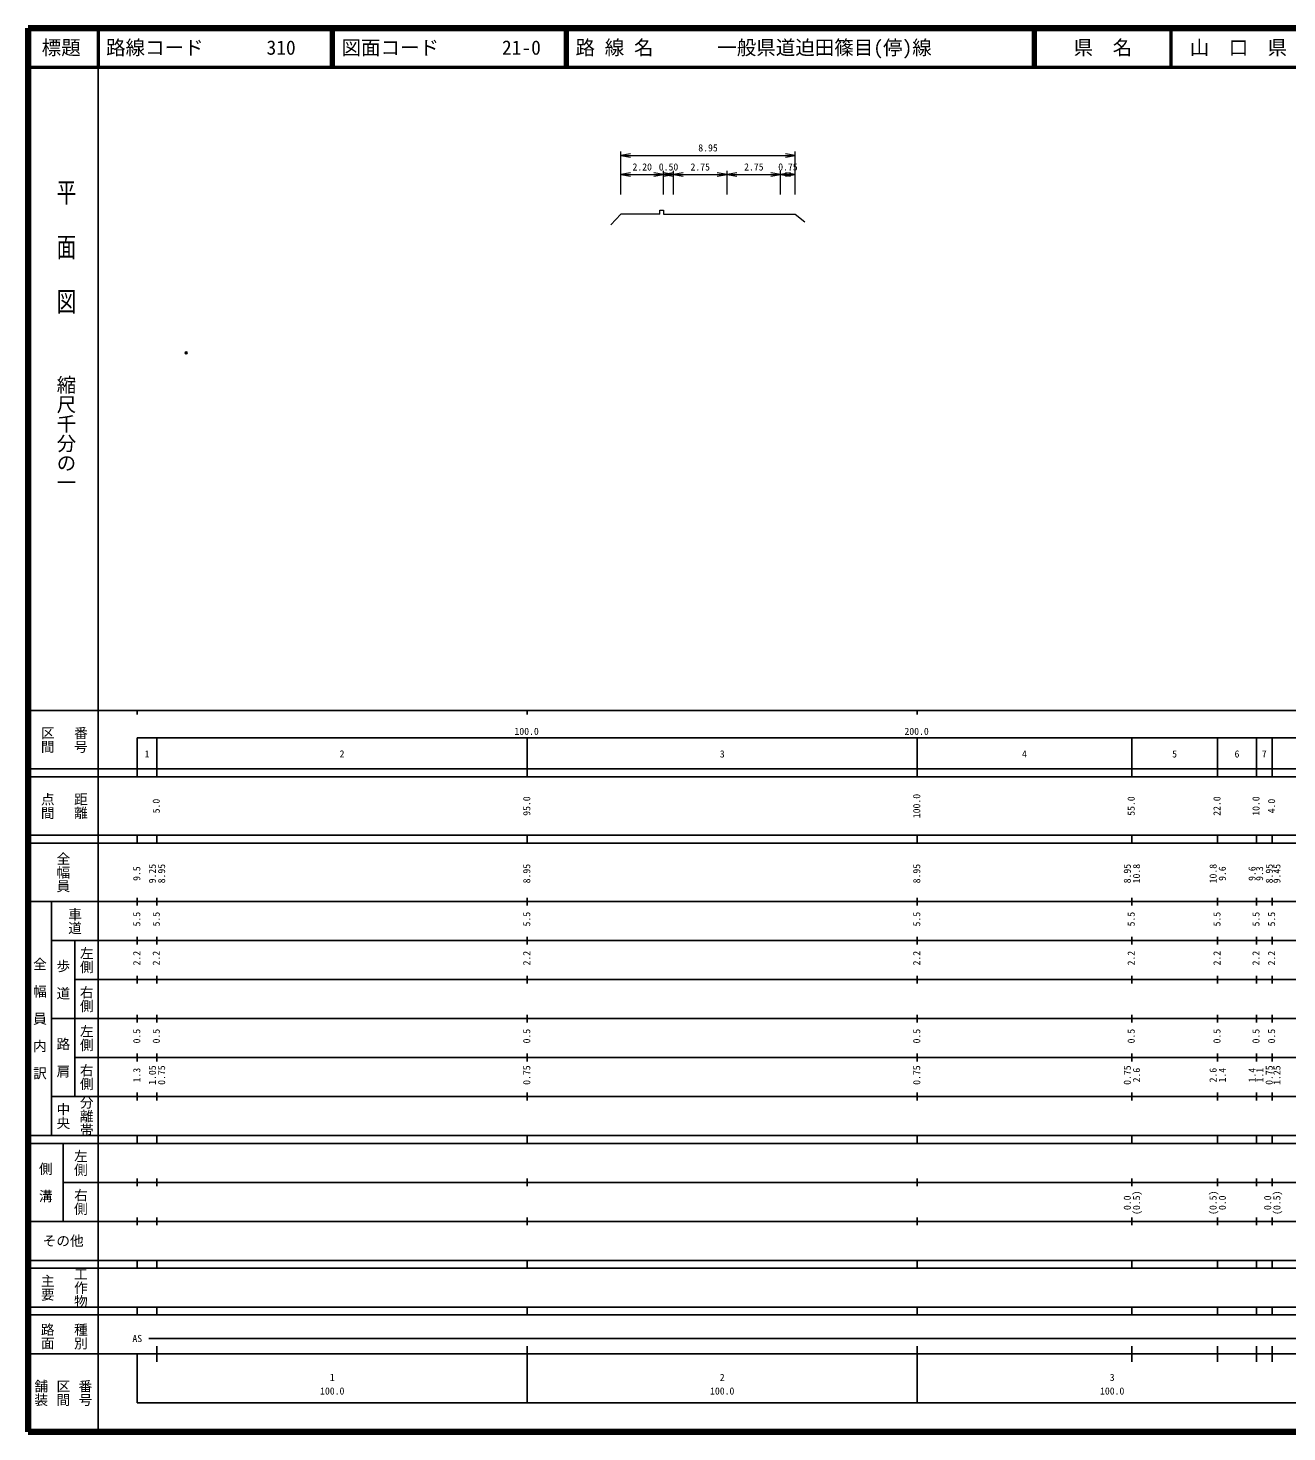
# Model space of a CAD drawing. Units: millimetres on the paper, with parts at other scales. Extents: x 40 to 680, y 20 to 380.
# Drawn here: x 40 to 362.8, y 20 to 380 of the extents above; entities that cross this region are included whole.
import ezdxf
from ezdxf.enums import TextEntityAlignment as Align

# ---------------------------------------------------------------- set-up
doc = ezdxf.new("R2010")
doc.units = ezdxf.units.MM
doc.header["$PDMODE"] = 32
doc.header["$PDSIZE"] = 0.5
for name, color, linetype, lineweight in [('M-BGD', 7, 'Continuous', 13), ('M-TTL', 2, 'Continuous', 140), ('M-TTL-BAND', 7, 'Continuous', 25), ('M-TTL-LINE', 7, 'Continuous', 50)]:
    doc.layers.add(name, color=color, linetype=linetype, lineweight=lineweight)
doc.layers.add('M-OTRS', color=6, linetype='Continuous')
doc.layers.add('M-TTL-TXT', color=7, linetype='Continuous')
doc.styles.add('@ＭＳ ゴシック', font='')
doc.styles.add('ＭＳ ゴシック', font='')
doc.styles.get('@ＭＳ ゴシック').set_extended_font_data('@MS Gothic')
doc.styles.get('ＭＳ ゴシック').set_extended_font_data('MS Gothic')

# ---------------------------------------------------------------- blocks, each defined once
blk = doc.blocks.new('open_arrow')
at = {"color": 0, "linetype": 'Continuous', "lineweight": -2}
blk.add_lwpolyline([(7.5, 1.25), (0, 0), (7.5, -1.25)], dxfattribs=at)

msp = doc.modelspace()

# ---------------------------------------------------------------- linework, layer by layer
at = {"layer": 'M-BGD'}
for p, q in [((191.981, 342.283), (191.981, 348.324)), ((191.981, 347.324), (236.731, 347.324)), ((236.731, 342.283), (236.731, 348.324)), ((191.981, 337.283), (191.981, 343.427)), ((191.981, 342.427), (202.981, 342.427)), ((202.981, 337.283), (202.981, 343.427)), ((202.981, 342.427), (205.481, 342.427)), ((205.481, 337.283), (205.481, 343.427)), ((205.481, 342.427), (219.231, 342.427)), ((219.231, 337.283), (219.231, 343.427)), ((219.231, 342.427), (232.981, 342.427)), ((232.981, 337.283), (232.981, 343.427)), ((232.981, 342.427), (236.731, 342.427)), ((236.731, 337.283), (236.731, 343.427)), ((191.981, 332.283), (189.469, 329.509)), ((201.981, 332.283), (191.981, 332.283)), ((201.981, 332.283), (201.981, 333.283)), ((201.981, 333.283), (202.981, 333.283)), ((202.981, 333.283), (202.981, 332.283)), ((202.981, 332.283), (205.481, 332.283)), ((205.481, 332.283), (219.231, 332.283)), ((219.231, 332.283), (232.981, 332.283)), ((232.981, 332.283), (236.731, 332.283)), ((236.731, 332.283), (239.152, 330.314))]:
    msp.add_line(p, q, dxfattribs=at)
at = {"layer": 'M-OTRS'}
msp.add_point((80.569, 296.696), dxfattribs=at)
at = {"layer": 'M-TTL'}
for p, q in [((40, 380), (40, 20)), ((680, 380), (40, 380)), ((40, 20), (680, 20))]:
    msp.add_line(p, q, dxfattribs=at)
at = {"layer": 'M-TTL-BAND'}
for p, q in [((58, 370), (58, 20)), ((40, 205), (579, 205)), ((68, 205), (68, 204)), ((168, 205), (168, 204)), ((268, 205), (268, 204)), ((68, 198), (579, 198)), ((68, 198), (68, 188)), ((73, 188), (73, 198)), ((168, 188), (168, 198)), ((268, 188), (268, 198)), ((323, 188), (323, 198)), ((345, 188), (345, 198)), ((355, 188), (355, 198)), ((359, 188), (359, 198)), ((40, 190), (579, 190)), ((40, 188), (579, 188)), ((40, 173), (579, 173)), ((68, 171), (68, 173)), ((73, 171), (73, 173)), ((168, 171), (168, 173)), ((268, 171), (268, 173)), ((323, 171), (323, 173)), ((345, 171), (345, 173)), ((355, 171), (355, 173)), ((359, 171), (359, 173)), ((40, 171), (579, 171)), ((40, 156), (579, 156)), ((46, 96), (46, 156)), ((68, 155), (68, 157)), ((73, 155), (73, 157)), ((168, 155), (168, 157)), ((268, 155), (268, 157)), ((323, 155), (323, 157)), ((345, 155), (345, 157)), ((355, 155), (355, 157)), ((359, 155), (359, 157)), ((46, 146), (579, 146)), ((52, 146), (52, 106)), ((68, 145), (68, 147)), ((73, 145), (73, 147)), ((168, 145), (168, 147)), ((268, 145), (268, 147)), ((323, 145), (323, 147)), ((345, 145), (345, 147)), ((355, 145), (355, 147)), ((359, 145), (359, 147)), ((68, 135), (68, 137)), ((73, 135), (73, 137)), ((168, 135), (168, 137)), ((268, 135), (268, 137)), ((323, 135), (323, 137)), ((345, 135), (345, 137)), ((355, 135), (355, 137)), ((359, 135), (359, 137)), ((52, 136), (579, 136)), ((46, 126), (579, 126)), ((68, 125), (68, 127)), ((73, 125), (73, 127)), ((168, 125), (168, 127)), ((268, 125), (268, 127)), ((323, 125), (323, 127)), ((345, 125), (345, 127)), ((355, 125), (355, 127)), ((359, 125), (359, 127)), ((52, 116), (579, 116)), ((68, 115), (68, 117)), ((73, 115), (73, 117)), ((168, 115), (168, 117)), ((268, 115), (268, 117)), ((323, 115), (323, 117)), ((345, 115), (345, 117)), ((355, 115), (355, 117)), ((359, 115), (359, 117)), ((46, 106), (579, 106)), ((68, 105), (68, 107)), ((73, 105), (73, 107)), ((168, 105), (168, 107)), ((268, 105), (268, 107)), ((323, 105), (323, 107)), ((345, 105), (345, 107)), ((355, 105), (355, 107)), ((359, 105), (359, 107)), ((40, 96), (579, 96)), ((40, 94), (579, 94)), ((49, 94), (49, 74)), ((68, 94), (68, 96)), ((73, 94), (73, 96)), ((168, 94), (168, 96)), ((268, 94), (268, 96)), ((323, 94), (323, 96)), ((345, 94), (345, 96)), ((355, 94), (355, 96)), ((359, 94), (359, 96)), ((49, 84), (579, 84)), ((68, 83), (68, 85)), ((73, 83), (73, 85)), ((168, 83), (168, 85)), ((268, 83), (268, 85)), ((323, 83), (323, 85)), ((345, 83), (345, 85)), ((355, 83), (355, 85)), ((359, 83), (359, 85)), ((40, 74), (579, 74)), ((68, 73), (68, 75)), ((73, 73), (73, 75)), ((168, 73), (168, 75)), ((268, 73), (268, 75)), ((323, 73), (323, 75)), ((345, 73), (345, 75)), ((355, 73), (355, 75)), ((359, 73), (359, 75)), ((40, 64), (579, 64)), ((40, 62), (579, 62)), ((68, 62), (68, 64)), ((73, 62), (73, 64)), ((168, 62), (168, 64)), ((268, 62), (268, 64)), ((323, 62), (323, 64)), ((345, 62), (345, 64)), ((355, 62), (355, 64)), ((359, 62), (359, 64)), ((40, 52), (579, 52)), ((68, 50), (68, 52)), ((73, 50), (73, 52)), ((168, 50), (168, 52)), ((268, 50), (268, 52)), ((323, 50), (323, 52)), ((345, 50), (345, 52)), ((355, 50), (355, 52)), ((359, 50), (359, 52)), ((40, 50), (579, 50)), ((71, 44), (565, 44)), ((40, 40), (579, 40)), ((68, 40), (68, 27.5)), ((73, 38), (73, 42)), ((168, 27.5), (168, 42)), ((268, 27.5), (268, 42)), ((323, 38), (323, 42)), ((345, 38), (345, 42)), ((355, 38), (355, 42)), ((359, 38), (359, 42)), ((68, 27.5), (579, 27.5))]:
    msp.add_line(p, q, dxfattribs=at)
at = {"layer": 'M-TTL-LINE'}
for p, q in [((58, 380), (58, 370)), ((117.75, 380), (117.75, 370)), ((118.25, 380), (118.25, 370)), ((177.75, 380), (177.75, 370)), ((178.25, 380), (178.25, 370)), ((297.75, 380), (297.75, 370)), ((298.25, 380), (298.25, 370)), ((333, 380), (333, 370)), ((40, 370), (680, 370))]:
    msp.add_line(p, q, dxfattribs=at)

# ---------------------------------------------------------------- block references
at = {"layer": 'M-BGD', "xscale": 0.333, "yscale": 0.333}
for p in [(191.981, 347.324), (191.981, 342.427), (202.981, 342.427), (205.481, 342.427), (219.231, 342.427), (232.981, 342.427)]:
    msp.add_blockref('open_arrow', p, dxfattribs=at)
at = {"layer": 'M-BGD', "xscale": 0.333, "yscale": 0.333, "rotation": 180}
for p in [(236.731, 347.324), (202.981, 342.427), (205.481, 342.427), (219.231, 342.427), (232.981, 342.427), (236.731, 342.427)]:
    msp.add_blockref('open_arrow', p, dxfattribs=at)

# ---------------------------------------------------------------- texts
at = {"layer": 'M-BGD', "style": 'ＭＳ ゴシック'}
for s, p in [('8.95', (214.356, 347.824)), ('2.20', (197.481, 342.927)), ('0.50', (204.231, 342.927)), ('2.75', (212.356, 342.927)), ('2.75', (226.106, 342.927)), ('0.75', (234.856, 342.927))]:
    msp.add_text(s, height=1.833, dxfattribs=at).set_placement(p, align=Align.BOTTOM_CENTER)
at = {"layer": 'M-TTL-BAND', "style": '@ＭＳ ゴシック', "width": 1.4}
msp.add_text('平  面  図', height=3.666, rotation=270, dxfattribs=at).set_placement((49.777, 306.475), align=Align.MIDDLE_RIGHT)
at = {"layer": 'M-TTL-BAND', "style": '@ＭＳ ゴシック'}
msp.add_text('縮尺千分の一', height=3.666, rotation=270, dxfattribs=at).set_placement((49.777, 261.03), align=Align.MIDDLE_RIGHT)
for s, p in [('区間', (45, 197.5)), ('番号', (53.5, 197.5)), ('点間', (45, 180.5)), ('距離', (53.5, 180.5)), ('全幅員', (49, 163.5)), ('車道', (52, 151)), ('左側', (55, 141)), ('全\u3000幅\u3000員\u3000内\u3000訳', (43, 126)), ('歩\u3000道', (49, 136)), ('右側', (55, 131)), ('左側', (55, 121)), ('路\u3000肩', (49, 116)), ('右側', (55, 111)), ('分離帯', (55, 101)), ('中央', (49, 101)), ('左側', (53.5, 89)), ('側\u3000溝', (44.5, 84)), ('右側', (53.5, 79)), ('工作物', (53.5, 57)), ('主要', (45, 57)), ('路面', (45, 44.5)), ('種別', (53.5, 44.5)), ('舗装', (43.333, 30)), ('区間', (49, 30)), ('番号', (54.667, 30))]:
    msp.add_text(s, height=2.566, rotation=270, dxfattribs=at).set_placement(p, align=Align.MIDDLE_CENTER)
at = {"layer": 'M-TTL-BAND', "style": 'ＭＳ ゴシック'}
for s, p in [('100.0', (167.844, 198.195)), ('200.0', (267.844, 198.195)), ('1', (70.5, 192.405)), ('2', (120.5, 192.405)), ('3', (218, 192.405)), ('4', (295.5, 192.405)), ('5', (334, 192.405)), ('6', (350, 192.405)), ('7', (357, 192.405)), ('AS', (68, 42.5)), ('1', (118, 32.523)), ('2', (218, 32.523)), ('3', (318, 32.523)), ('100.0', (118, 29.033)), ('100.0', (218, 29.033)), ('100.0', (318, 29.033))]:
    msp.add_text(s, height=1.833, dxfattribs=at).set_placement(p, align=Align.BOTTOM_CENTER)
for s, p in [('5.0', (74.324, 180.5)), ('95.0', (169.324, 180.5)), ('100.0', (269.324, 180.5)), ('55.0', (324.324, 180.5)), ('22.0', (346.324, 180.5)), ('10.0', (356.324, 180.5)), ('4.0', (360.324, 180.5)), ('9.5', (69.324, 163.174)), ('9.25', (73.324, 163.174)), ('8.95', (75.694, 163.174)), ('8.95', (169.324, 163.174)), ('8.95', (269.324, 163.174)), ('8.95', (323.324, 163.174)), ('10.8', (325.694, 163.174)), ('10.8', (345.324, 163.174)), ('9.6', (347.694, 163.174)), ('9.6', (355.324, 163.174)), ('9.3', (357.249, 163.174)), ('8.95', (359.732, 163.174)), ('9.45', (361.694, 163.174)), ('5.5', (69.324, 151.5)), ('5.5', (74.324, 151.5)), ('5.5', (169.324, 151.5)), ('5.5', (269.324, 151.5)), ('5.5', (324.324, 151.5)), ('5.5', (346.324, 151.5)), ('5.5', (356.324, 151.5)), ('5.5', (360.324, 151.5)), ('2.2', (69.324, 141.5)), ('2.2', (74.324, 141.5)), ('2.2', (169.324, 141.5)), ('2.2', (269.324, 141.5)), ('2.2', (324.324, 141.5)), ('2.2', (346.324, 141.5)), ('2.2', (356.324, 141.5)), ('2.2', (360.324, 141.5)), ('0.5', (69.324, 121.5)), ('0.5', (74.324, 121.5)), ('0.5', (169.324, 121.5)), ('0.5', (269.324, 121.5)), ('0.5', (324.324, 121.5)), ('0.5', (346.324, 121.5)), ('0.5', (356.324, 121.5)), ('0.5', (360.324, 121.5)), ('1.3', (69.324, 111.5)), ('1.05', (73.324, 111.5)), ('0.75', (75.694, 111.5)), ('0.75', (169.324, 111.5)), ('0.75', (269.324, 111.5)), ('0.75', (323.324, 111.5)), ('2.6', (325.694, 111.5)), ('2.6', (345.324, 111.5)), ('1.4', (347.694, 111.5)), ('1.4', (355.324, 111.5)), ('1.1', (357.307, 111.5)), ('0.75', (359.711, 111.5)), ('1.25', (361.694, 111.5)), ('0.0', (323.324, 78.764)), ('(0.5)', (325.694, 78.764)), ('(0.5)', (345.324, 78.764)), ('0.0', (347.694, 78.764)), ('0.0', (359.324, 78.764)), ('(0.5)', (361.694, 78.764))]:
    msp.add_text(s, height=1.833, rotation=90, dxfattribs=at).set_placement(p, align=Align.BOTTOM_CENTER)
msp.add_text('その他', height=2.566, dxfattribs=at).set_placement((49, 69), align=Align.MIDDLE_CENTER)
at = {"layer": 'M-TTL-TXT', "style": 'ＭＳ ゴシック'}
for s, p in [('標題', (48.5, 375)), ('県\u3000名', (315.625, 375)), ('山\u3000口\u3000県', (350.375, 375))]:
    msp.add_text(s, height=3.666, dxfattribs=at).set_placement(p, align=Align.MIDDLE_CENTER)
for s, p in [('路線コード', (60, 375)), ('310', (101.142, 375)), ('図面コード', (120.38, 375)), ('21-0', (161.521, 375)), ('路 線 名', (180.38, 375)), ('一般県道迫田篠目(停)線', (216.734, 375))]:
    msp.add_text(s, height=3.666, dxfattribs=at).set_placement(p, align=Align.MIDDLE_LEFT)

doc.saveas('drawing.dxf')
